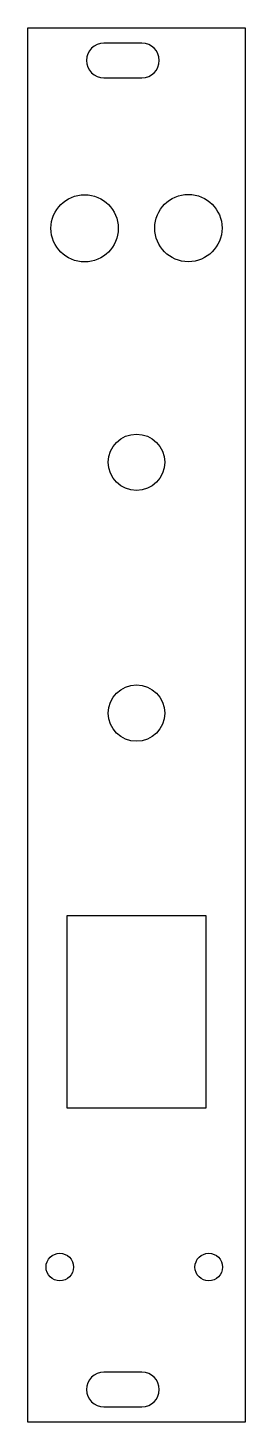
# Model space of a CAD drawing. Header units: millimetres. Extents: x 0 to 20, y -11 to 117.
import ezdxf

# ---------------------------------------------------------------- set-up
doc = ezdxf.new("R2010")
doc.units = ezdxf.units.MM
doc.layers.get('0').update_dxf_attribs({"linetype": 'CONTINUOUS'})

msp = doc.modelspace()

# ---------------------------------------------------------------- linework, layer by layer
for points in [[(19.6012, -11.4992), (-0.3988, -11.4992), (-0.3988, 117.0008), (19.6012, 117.0008)], [(16.0012, 17.4394), (3.2012, 17.4394), (3.2012, 35.1894), (16.0012, 35.1894)]]:
    msp.add_lwpolyline(points, close=True)
for points in [[(6.6012, 112.4008), (10.1012, 112.4008, 1), (10.1012, 115.6008), (6.6012, 115.6008, 1)], [(10.1012, -10.0992, 1), (10.1012, -6.8992), (6.6012, -6.8992, 1), (6.6012, -10.0992)]]:
    msp.add_lwpolyline(points, format="xyb", close=True)
for centre, radius in [((4.826, 98.5266), 3.1), ((14.3764, 98.552), 3.1), ((9.6012, 76.962), 2.6), ((9.6012, 53.848), 2.6), ((2.54, 2.794), 1.27), ((16.256, 2.794), 1.27)]:
    msp.add_circle(centre, radius)

doc.saveas('drawing.dxf')
